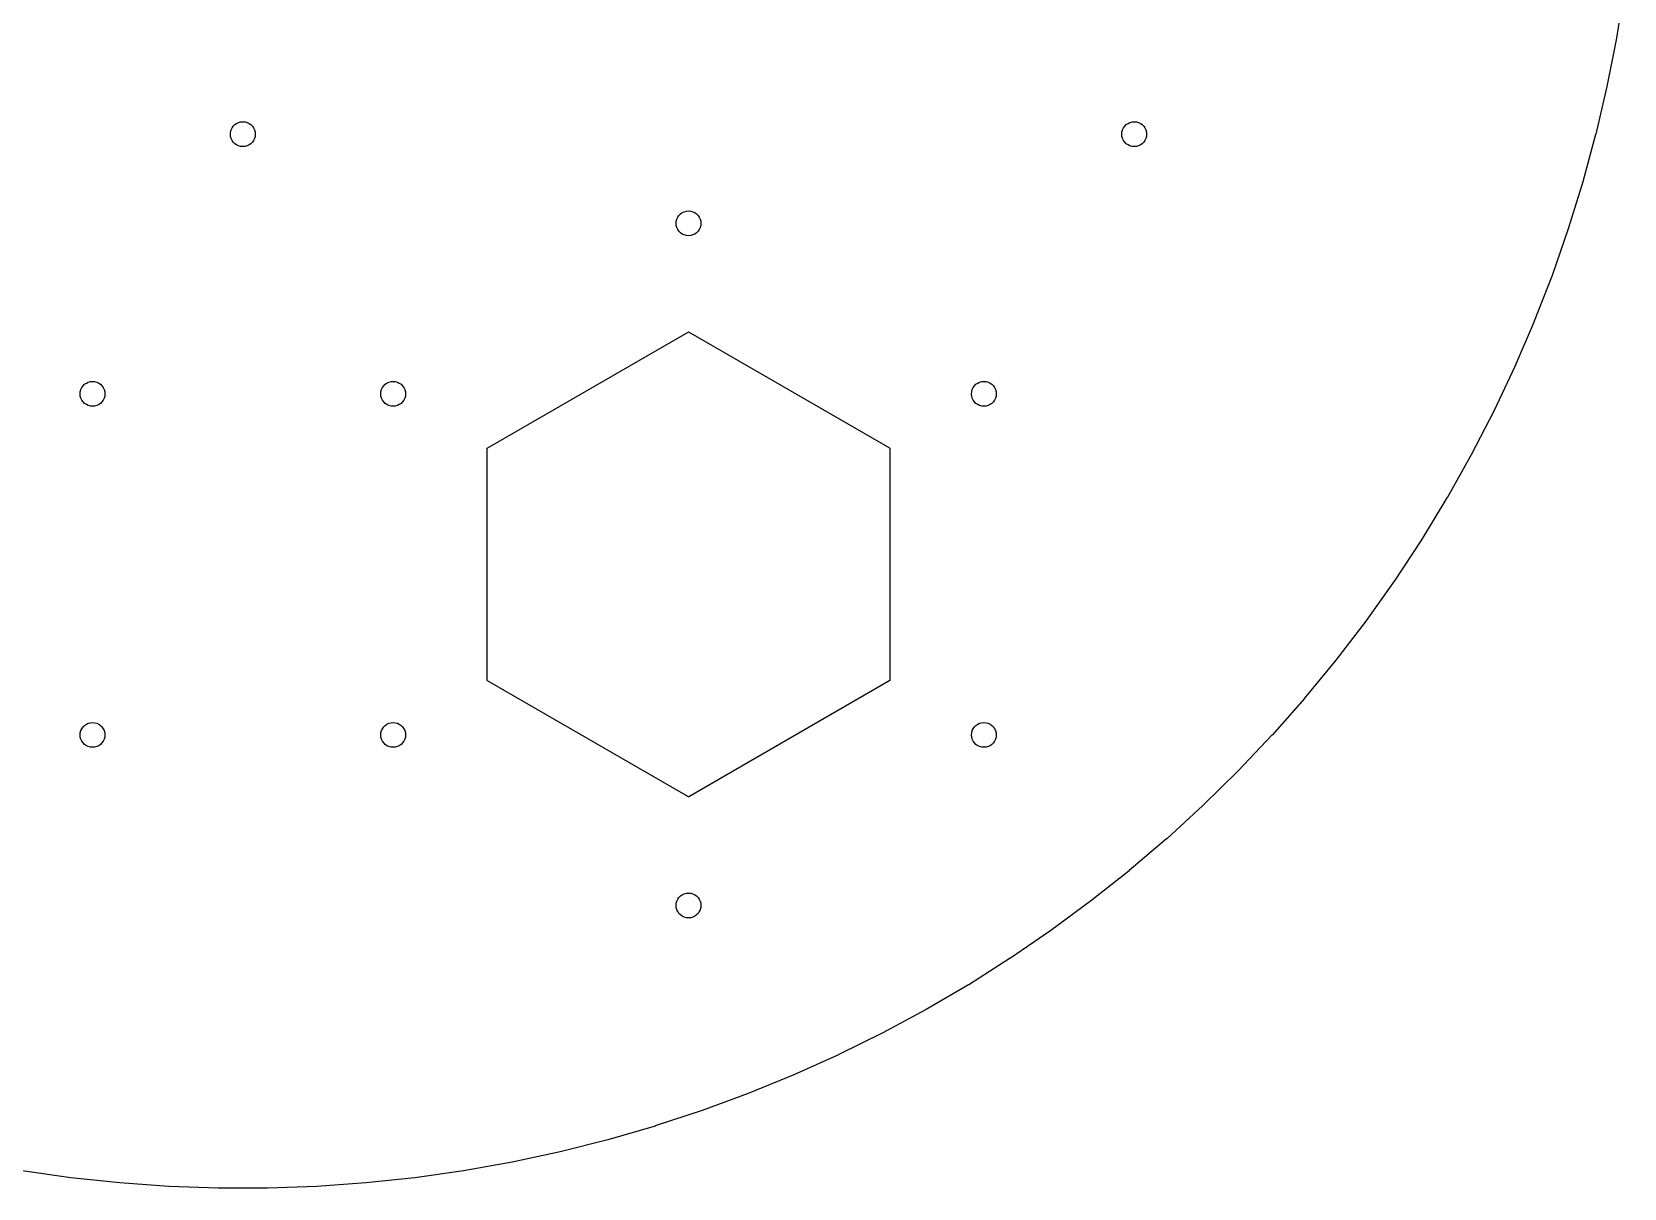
# Model space of a CAD drawing. Extents: x -380 to -20, y 20 to 380.
# Drawn here: x -227.2 to -21.8, y 20 to 169.2 of the extents above; entities that cross this region are included whole.
import ezdxf

# ---------------------------------------------------------------- set-up
doc = ezdxf.new("R2010")
doc.units = 0
doc.header["$MEASUREMENT"] = 0
doc.layers.add('スケッチ11', color=7, linetype='Continuous')

msp = doc.modelspace()

# ---------------------------------------------------------------- linework, layer by layer
at = {"layer": 'スケッチ11'}
for p, q in [((-21.79, 174.67, -4.99), (-22.79, 168.41, -4.99)), ((-22.8, 168.4, -4.99), (-24.02, 162.17, -4.99)), ((-22.79, 168.41, -4.99), (-22.8, 168.4, -4.99)), ((-24.02, 162.16, -4.99), (-25.46, 155.99, -4.99)), ((-24.02, 162.17, -4.99), (-24.02, 162.16, -4.99)), ((-201.6, 156, -4.99), (-201.58, 156.28, -4.99)), ((-201.58, 156.28, -4.99), (-201.5, 156.55, -4.99)), ((-201.5, 156.55, -4.99), (-201.39, 156.8, -4.99)), ((-201.39, 156.8, -4.99), (-201.23, 157.03, -4.99)), ((-201.23, 157.03, -4.99), (-201.03, 157.23, -4.99)), ((-201.03, 157.23, -4.99), (-200.8, 157.39, -4.99)), ((-200.8, 157.39, -4.99), (-200.55, 157.5, -4.99)), ((-200.55, 157.5, -4.99), (-200.28, 157.58, -4.99)), ((-200.28, 157.58, -4.99), (-200, 157.6, -4.99)), ((-200, 157.6, -4.99), (-199.72, 157.58, -4.99)), ((-199.72, 157.58, -4.99), (-199.45, 157.5, -4.99)), ((-199.45, 157.5, -4.99), (-199.2, 157.39, -4.99)), ((-199.2, 157.39, -4.99), (-198.97, 157.23, -4.99)), ((-198.97, 157.23, -4.99), (-198.77, 157.03, -4.99)), ((-198.77, 157.03, -4.99), (-198.61, 156.8, -4.99)), ((-198.61, 156.8, -4.99), (-198.5, 156.55, -4.99)), ((-198.5, 156.55, -4.99), (-198.42, 156.28, -4.99)), ((-198.42, 156.28, -4.99), (-198.4, 156, -4.99)), ((-86.6, 156, -4.99), (-86.58, 156.28, -4.99)), ((-86.58, 156.28, -4.99), (-86.5, 156.55, -4.99)), ((-86.5, 156.55, -4.99), (-86.39, 156.8, -4.99)), ((-86.39, 156.8, -4.99), (-86.23, 157.03, -4.99)), ((-86.23, 157.03, -4.99), (-86.03, 157.23, -4.99)), ((-86.03, 157.23, -4.99), (-85.8, 157.39, -4.99)), ((-85.8, 157.39, -4.99), (-85.55, 157.5, -4.99)), ((-85.55, 157.5, -4.99), (-85.28, 157.58, -4.99)), ((-85.28, 157.58, -4.99), (-85, 157.6, -4.99)), ((-85, 157.6, -4.99), (-84.72, 157.58, -4.99)), ((-84.72, 157.58, -4.99), (-84.45, 157.5, -4.99)), ((-84.45, 157.5, -4.99), (-84.2, 157.39, -4.99)), ((-84.2, 157.39, -4.99), (-83.97, 157.23, -4.99)), ((-83.97, 157.23, -4.99), (-83.77, 157.03, -4.99)), ((-83.77, 157.03, -4.99), (-83.61, 156.8, -4.99)), ((-83.61, 156.8, -4.99), (-83.5, 156.55, -4.99)), ((-83.5, 156.55, -4.99), (-83.42, 156.28, -4.99)), ((-83.42, 156.28, -4.99), (-83.4, 156, -4.99)), ((-201.58, 155.72, -4.99), (-201.6, 156, -4.99)), ((-201.5, 155.45, -4.99), (-201.58, 155.72, -4.99)), ((-201.39, 155.2, -4.99), (-201.5, 155.45, -4.99)), ((-201.23, 154.97, -4.99), (-201.39, 155.2, -4.99)), ((-201.03, 154.77, -4.99), (-201.23, 154.97, -4.99)), ((-200.8, 154.61, -4.99), (-201.03, 154.77, -4.99)), ((-200.55, 154.5, -4.99), (-200.8, 154.61, -4.99)), ((-200.28, 154.42, -4.99), (-200.55, 154.5, -4.99)), ((-200, 154.4, -4.99), (-200.28, 154.42, -4.99)), ((-199.72, 154.42, -4.99), (-200, 154.4, -4.99)), ((-199.45, 154.5, -4.99), (-199.72, 154.42, -4.99)), ((-199.2, 154.61, -4.99), (-199.45, 154.5, -4.99)), ((-198.97, 154.77, -4.99), (-199.2, 154.61, -4.99)), ((-198.77, 154.97, -4.99), (-198.97, 154.77, -4.99)), ((-198.61, 155.2, -4.99), (-198.77, 154.97, -4.99)), ((-198.5, 155.45, -4.99), (-198.61, 155.2, -4.99)), ((-198.42, 155.72, -4.99), (-198.5, 155.45, -4.99)), ((-198.4, 156, -4.99), (-198.42, 155.72, -4.99)), ((-86.58, 155.72, -4.99), (-86.6, 156, -4.99)), ((-86.5, 155.45, -4.99), (-86.58, 155.72, -4.99)), ((-86.39, 155.2, -4.99), (-86.5, 155.45, -4.99)), ((-86.23, 154.97, -4.99), (-86.39, 155.2, -4.99)), ((-86.03, 154.77, -4.99), (-86.23, 154.97, -4.99)), ((-85.8, 154.61, -4.99), (-86.03, 154.77, -4.99)), ((-85.55, 154.5, -4.99), (-85.8, 154.61, -4.99)), ((-85.28, 154.42, -4.99), (-85.55, 154.5, -4.99)), ((-85, 154.4, -4.99), (-85.28, 154.42, -4.99)), ((-84.72, 154.42, -4.99), (-85, 154.4, -4.99)), ((-84.45, 154.5, -4.99), (-84.72, 154.42, -4.99)), ((-84.2, 154.61, -4.99), (-84.45, 154.5, -4.99)), ((-83.97, 154.77, -4.99), (-84.2, 154.61, -4.99)), ((-83.77, 154.97, -4.99), (-83.97, 154.77, -4.99)), ((-83.61, 155.2, -4.99), (-83.77, 154.97, -4.99)), ((-83.5, 155.45, -4.99), (-83.61, 155.2, -4.99)), ((-83.42, 155.72, -4.99), (-83.5, 155.45, -4.99)), ((-83.4, 156, -4.99), (-83.42, 155.72, -4.99)), ((-25.47, 155.97, -4.99), (-27.13, 149.85, -4.99)), ((-25.46, 155.99, -4.99), (-25.47, 155.97, -4.99)), ((-27.13, 149.84, -4.99), (-29, 143.79, -4.99)), ((-27.13, 149.85, -4.99), (-27.13, 149.84, -4.99)), ((-143.53, 145.73, -4.99), (-143.3, 145.89, -4.99)), ((-143.3, 145.89, -4.99), (-143.05, 146, -4.99)), ((-143.05, 146, -4.99), (-142.78, 146.08, -4.99)), ((-142.78, 146.08, -4.99), (-142.5, 146.1, -4.99)), ((-142.5, 146.1, -4.99), (-142.22, 146.08, -4.99)), ((-142.22, 146.08, -4.99), (-141.95, 146, -4.99)), ((-141.95, 146, -4.99), (-141.7, 145.89, -4.99)), ((-141.7, 145.89, -4.99), (-141.47, 145.73, -4.99)), ((-144.1, 144.5, -4.99), (-144.08, 144.78, -4.99)), ((-144.08, 144.22, -4.99), (-144.1, 144.5, -4.99)), ((-144.08, 144.78, -4.99), (-144, 145.05, -4.99)), ((-144, 143.95, -4.99), (-144.08, 144.22, -4.99)), ((-144, 145.05, -4.99), (-143.89, 145.3, -4.99)), ((-143.89, 143.7, -4.99), (-144, 143.95, -4.99)), ((-143.89, 145.3, -4.99), (-143.73, 145.53, -4.99)), ((-143.73, 145.53, -4.99), (-143.53, 145.73, -4.99)), ((-141.47, 145.73, -4.99), (-141.27, 145.53, -4.99)), ((-141.27, 145.53, -4.99), (-141.11, 145.3, -4.99)), ((-141.11, 145.3, -4.99), (-141, 145.05, -4.99)), ((-141, 143.95, -4.99), (-141.11, 143.7, -4.99)), ((-141, 145.05, -4.99), (-140.92, 144.78, -4.99)), ((-140.92, 144.22, -4.99), (-141, 143.95, -4.99)), ((-140.92, 144.78, -4.99), (-140.9, 144.5, -4.99)), ((-140.9, 144.5, -4.99), (-140.92, 144.22, -4.99)), ((-143.73, 143.47, -4.99), (-143.89, 143.7, -4.99)), ((-143.53, 143.27, -4.99), (-143.73, 143.47, -4.99)), ((-143.3, 143.11, -4.99), (-143.53, 143.27, -4.99)), ((-143.05, 143, -4.99), (-143.3, 143.11, -4.99)), ((-142.78, 142.92, -4.99), (-143.05, 143, -4.99)), ((-142.5, 142.9, -4.99), (-142.78, 142.92, -4.99)), ((-142.22, 142.92, -4.99), (-142.5, 142.9, -4.99)), ((-141.95, 143, -4.99), (-142.22, 142.92, -4.99)), ((-141.7, 143.11, -4.99), (-141.95, 143, -4.99)), ((-141.47, 143.27, -4.99), (-141.7, 143.11, -4.99)), ((-141.27, 143.47, -4.99), (-141.47, 143.27, -4.99)), ((-141.11, 143.7, -4.99), (-141.27, 143.47, -4.99)), ((-29.01, 143.77, -4.99), (-31.09, 137.79, -4.99)), ((-29, 143.79, -4.99), (-29.01, 143.77, -4.99)), ((-31.1, 137.77, -4.99), (-33.39, 131.86, -4.99)), ((-31.09, 137.79, -4.99), (-31.1, 137.77, -4.99)), ((-33.4, 131.85, -4.99), (-35.9, 126.03, -4.99)), ((-33.39, 131.86, -4.99), (-33.4, 131.85, -4.99)), ((-168.48, 115.5, -4.99), (-142.55, 130.47, -4.99)), ((-142.55, 130.47, -4.99), (-142.5, 130.5, -4.99)), ((-142.5, 130.5, -4.99), (-116.57, 115.53, -4.99)), ((-35.91, 126.01, -4.99), (-38.62, 120.28, -4.99)), ((-35.9, 126.03, -4.99), (-35.91, 126.01, -4.99)), ((-220.9, 123.05, -4.99), (-220.78, 123.3, -4.99)), ((-220.78, 123.3, -4.99), (-220.62, 123.53, -4.99)), ((-220.62, 123.53, -4.99), (-220.42, 123.73, -4.99)), ((-220.42, 123.73, -4.99), (-220.19, 123.89, -4.99)), ((-220.19, 123.89, -4.99), (-219.94, 124, -4.99)), ((-219.94, 124, -4.99), (-219.67, 124.08, -4.99)), ((-219.67, 124.08, -4.99), (-219.39, 124.1, -4.99)), ((-219.39, 124.1, -4.99), (-219.12, 124.08, -4.99)), ((-219.12, 124.08, -4.99), (-218.85, 124, -4.99)), ((-218.85, 124, -4.99), (-218.59, 123.89, -4.99)), ((-218.59, 123.89, -4.99), (-218.37, 123.73, -4.99)), ((-218.37, 123.73, -4.99), (-218.17, 123.53, -4.99)), ((-218.17, 123.53, -4.99), (-218.01, 123.3, -4.99)), ((-218.01, 123.3, -4.99), (-217.89, 123.05, -4.99)), ((-182.11, 123.05, -4.99), (-181.99, 123.3, -4.99)), ((-181.99, 123.3, -4.99), (-181.83, 123.53, -4.99)), ((-181.83, 123.53, -4.99), (-181.63, 123.73, -4.99)), ((-181.63, 123.73, -4.99), (-181.41, 123.89, -4.99)), ((-181.41, 123.89, -4.99), (-181.15, 124, -4.99)), ((-181.15, 124, -4.99), (-180.88, 124.08, -4.99)), ((-180.88, 124.08, -4.99), (-180.61, 124.1, -4.99)), ((-180.61, 124.1, -4.99), (-180.33, 124.08, -4.99)), ((-180.33, 124.08, -4.99), (-180.06, 124, -4.99)), ((-180.06, 124, -4.99), (-179.81, 123.89, -4.99)), ((-179.81, 123.89, -4.99), (-179.58, 123.73, -4.99)), ((-179.58, 123.73, -4.99), (-179.38, 123.53, -4.99)), ((-179.38, 123.53, -4.99), (-179.22, 123.3, -4.99)), ((-179.22, 123.3, -4.99), (-179.1, 123.05, -4.99)), ((-105.9, 123.05, -4.99), (-105.78, 123.3, -4.99)), ((-105.78, 123.3, -4.99), (-105.62, 123.53, -4.99)), ((-105.62, 123.53, -4.99), (-105.42, 123.73, -4.99)), ((-105.42, 123.73, -4.99), (-105.19, 123.89, -4.99)), ((-105.19, 123.89, -4.99), (-104.94, 124, -4.99)), ((-104.94, 124, -4.99), (-104.67, 124.08, -4.99)), ((-104.67, 124.08, -4.99), (-104.39, 124.1, -4.99)), ((-104.39, 124.1, -4.99), (-104.12, 124.08, -4.99)), ((-104.12, 124.08, -4.99), (-103.85, 124, -4.99)), ((-103.85, 124, -4.99), (-103.59, 123.89, -4.99)), ((-103.59, 123.89, -4.99), (-103.37, 123.73, -4.99)), ((-103.37, 123.73, -4.99), (-103.17, 123.53, -4.99)), ((-103.17, 123.53, -4.99), (-103.01, 123.3, -4.99)), ((-103.01, 123.3, -4.99), (-102.89, 123.05, -4.99)), ((-220.99, 122.5, -4.99), (-220.97, 122.78, -4.99)), ((-220.97, 122.22, -4.99), (-220.99, 122.5, -4.99)), ((-220.97, 122.78, -4.99), (-220.9, 123.05, -4.99)), ((-220.9, 121.95, -4.99), (-220.97, 122.22, -4.99)), ((-220.78, 121.7, -4.99), (-220.9, 121.95, -4.99)), ((-220.62, 121.47, -4.99), (-220.78, 121.7, -4.99)), ((-220.42, 121.27, -4.99), (-220.62, 121.47, -4.99)), ((-220.19, 121.11, -4.99), (-220.42, 121.27, -4.99)), ((-218.37, 121.27, -4.99), (-218.59, 121.11, -4.99)), ((-218.17, 121.47, -4.99), (-218.37, 121.27, -4.99)), ((-218.01, 121.7, -4.99), (-218.17, 121.47, -4.99)), ((-217.89, 121.95, -4.99), (-218.01, 121.7, -4.99)), ((-217.89, 123.05, -4.99), (-217.82, 122.78, -4.99)), ((-217.82, 122.22, -4.99), (-217.89, 121.95, -4.99)), ((-217.82, 122.78, -4.99), (-217.79, 122.5, -4.99)), ((-217.79, 122.5, -4.99), (-217.82, 122.22, -4.99)), ((-182.21, 122.5, -4.99), (-182.18, 122.78, -4.99)), ((-182.18, 122.22, -4.99), (-182.21, 122.5, -4.99)), ((-182.18, 122.78, -4.99), (-182.11, 123.05, -4.99)), ((-182.11, 121.95, -4.99), (-182.18, 122.22, -4.99)), ((-181.99, 121.7, -4.99), (-182.11, 121.95, -4.99)), ((-181.83, 121.47, -4.99), (-181.99, 121.7, -4.99)), ((-181.63, 121.27, -4.99), (-181.83, 121.47, -4.99)), ((-181.41, 121.11, -4.99), (-181.63, 121.27, -4.99)), ((-179.58, 121.27, -4.99), (-179.81, 121.11, -4.99)), ((-179.38, 121.47, -4.99), (-179.58, 121.27, -4.99)), ((-179.22, 121.7, -4.99), (-179.38, 121.47, -4.99)), ((-179.1, 121.95, -4.99), (-179.22, 121.7, -4.99)), ((-179.1, 123.05, -4.99), (-179.03, 122.78, -4.99)), ((-179.03, 122.22, -4.99), (-179.1, 121.95, -4.99)), ((-179.03, 122.78, -4.99), (-179.01, 122.5, -4.99)), ((-179.01, 122.5, -4.99), (-179.03, 122.22, -4.99)), ((-105.99, 122.5, -4.99), (-105.97, 122.78, -4.99)), ((-105.97, 122.22, -4.99), (-105.99, 122.5, -4.99)), ((-105.97, 122.78, -4.99), (-105.9, 123.05, -4.99)), ((-105.9, 121.95, -4.99), (-105.97, 122.22, -4.99)), ((-105.78, 121.7, -4.99), (-105.9, 121.95, -4.99)), ((-105.62, 121.47, -4.99), (-105.78, 121.7, -4.99)), ((-105.42, 121.27, -4.99), (-105.62, 121.47, -4.99)), ((-105.19, 121.11, -4.99), (-105.42, 121.27, -4.99)), ((-103.37, 121.27, -4.99), (-103.59, 121.11, -4.99)), ((-103.17, 121.47, -4.99), (-103.37, 121.27, -4.99)), ((-103.01, 121.7, -4.99), (-103.17, 121.47, -4.99)), ((-102.89, 121.95, -4.99), (-103.01, 121.7, -4.99)), ((-102.89, 123.05, -4.99), (-102.82, 122.78, -4.99)), ((-102.82, 122.22, -4.99), (-102.89, 121.95, -4.99)), ((-102.82, 122.78, -4.99), (-102.79, 122.5, -4.99)), ((-102.79, 122.5, -4.99), (-102.82, 122.22, -4.99)), ((-219.94, 121, -4.99), (-220.19, 121.11, -4.99)), ((-219.67, 120.92, -4.99), (-219.94, 121, -4.99)), ((-219.39, 120.9, -4.99), (-219.67, 120.92, -4.99)), ((-219.12, 120.92, -4.99), (-219.39, 120.9, -4.99)), ((-218.85, 121, -4.99), (-219.12, 120.92, -4.99)), ((-218.59, 121.11, -4.99), (-218.85, 121, -4.99)), ((-181.15, 121, -4.99), (-181.41, 121.11, -4.99)), ((-180.88, 120.92, -4.99), (-181.15, 121, -4.99)), ((-180.61, 120.9, -4.99), (-180.88, 120.92, -4.99)), ((-180.33, 120.92, -4.99), (-180.61, 120.9, -4.99)), ((-180.06, 121, -4.99), (-180.33, 120.92, -4.99)), ((-179.81, 121.11, -4.99), (-180.06, 121, -4.99)), ((-104.94, 121, -4.99), (-105.19, 121.11, -4.99)), ((-104.67, 120.92, -4.99), (-104.94, 121, -4.99)), ((-104.39, 120.9, -4.99), (-104.67, 120.92, -4.99)), ((-104.12, 120.92, -4.99), (-104.39, 120.9, -4.99)), ((-103.85, 121, -4.99), (-104.12, 120.92, -4.99)), ((-103.59, 121.11, -4.99), (-103.85, 121, -4.99)), ((-38.62, 120.27, -4.99), (-41.53, 114.64, -4.99)), ((-38.62, 120.28, -4.99), (-38.62, 120.27, -4.99)), ((-168.48, 115.44, -4.99), (-168.48, 115.5, -4.99)), ((-168.48, 85.5, -4.99), (-168.48, 115.44, -4.99)), ((-116.57, 115.53, -4.99), (-116.52, 115.5, -4.99)), ((-116.52, 115.5, -4.99), (-116.52, 85.56, -4.99)), ((-41.54, 114.62, -4.99), (-44.64, 109.1, -4.99)), ((-41.53, 114.64, -4.99), (-41.54, 114.62, -4.99)), ((-44.65, 109.08, -4.99), (-47.95, 103.67, -4.99)), ((-44.64, 109.1, -4.99), (-44.65, 109.08, -4.99)), ((-47.95, 103.66, -4.99), (-51.44, 98.36, -4.99)), ((-47.95, 103.67, -4.99), (-47.95, 103.66, -4.99)), ((-51.45, 98.35, -4.99), (-55.12, 93.18, -4.99)), ((-51.44, 98.36, -4.99), (-51.45, 98.35, -4.99)), ((-55.13, 93.17, -4.99), (-58.98, 88.14, -4.99)), ((-55.12, 93.18, -4.99), (-55.13, 93.17, -4.99)), ((-58.99, 88.13, -4.99), (-63.02, 83.23, -4.99)), ((-58.98, 88.14, -4.99), (-58.99, 88.13, -4.99)), ((-168.43, 85.47, -4.99), (-168.48, 85.5, -4.99)), ((-142.5, 70.5, -4.99), (-168.43, 85.47, -4.99)), ((-116.52, 85.5, -4.99), (-142.45, 70.53, -4.99)), ((-116.52, 85.56, -4.99), (-116.52, 85.5, -4.99)), ((-63.02, 83.22, -4.99), (-67.22, 78.47, -4.99)), ((-63.02, 83.23, -4.99), (-63.02, 83.22, -4.99)), ((-220.99, 78.5, -4.99), (-220.97, 78.78, -4.99)), ((-220.97, 78.22, -4.99), (-220.99, 78.5, -4.99)), ((-220.97, 78.78, -4.99), (-220.9, 79.05, -4.99)), ((-220.9, 77.95, -4.99), (-220.97, 78.22, -4.99)), ((-220.9, 79.05, -4.99), (-220.78, 79.3, -4.99)), ((-220.78, 79.3, -4.99), (-220.62, 79.53, -4.99)), ((-220.62, 79.53, -4.99), (-220.42, 79.73, -4.99)), ((-220.42, 79.73, -4.99), (-220.19, 79.89, -4.99)), ((-220.19, 79.89, -4.99), (-219.94, 80, -4.99)), ((-219.94, 80, -4.99), (-219.67, 80.08, -4.99)), ((-219.67, 80.08, -4.99), (-219.39, 80.1, -4.99)), ((-219.39, 80.1, -4.99), (-219.12, 80.08, -4.99)), ((-219.12, 80.08, -4.99), (-218.85, 80, -4.99)), ((-218.85, 80, -4.99), (-218.59, 79.89, -4.99)), ((-218.59, 79.89, -4.99), (-218.37, 79.73, -4.99)), ((-218.37, 79.73, -4.99), (-218.17, 79.53, -4.99)), ((-218.17, 79.53, -4.99), (-218.01, 79.3, -4.99)), ((-218.01, 79.3, -4.99), (-217.89, 79.05, -4.99)), ((-217.89, 79.05, -4.99), (-217.82, 78.78, -4.99)), ((-217.82, 78.22, -4.99), (-217.89, 77.95, -4.99)), ((-217.82, 78.78, -4.99), (-217.79, 78.5, -4.99)), ((-217.79, 78.5, -4.99), (-217.82, 78.22, -4.99)), ((-182.21, 78.5, -4.99), (-182.18, 78.78, -4.99)), ((-182.18, 78.22, -4.99), (-182.21, 78.5, -4.99)), ((-182.18, 78.78, -4.99), (-182.11, 79.05, -4.99)), ((-182.11, 77.95, -4.99), (-182.18, 78.22, -4.99)), ((-182.11, 79.05, -4.99), (-181.99, 79.3, -4.99)), ((-181.99, 79.3, -4.99), (-181.83, 79.53, -4.99)), ((-181.83, 79.53, -4.99), (-181.63, 79.73, -4.99)), ((-181.63, 79.73, -4.99), (-181.41, 79.89, -4.99)), ((-181.41, 79.89, -4.99), (-181.15, 80, -4.99)), ((-181.15, 80, -4.99), (-180.88, 80.08, -4.99)), ((-180.88, 80.08, -4.99), (-180.61, 80.1, -4.99)), ((-180.61, 80.1, -4.99), (-180.33, 80.08, -4.99)), ((-180.33, 80.08, -4.99), (-180.06, 80, -4.99)), ((-180.06, 80, -4.99), (-179.81, 79.89, -4.99)), ((-179.81, 79.89, -4.99), (-179.58, 79.73, -4.99)), ((-179.58, 79.73, -4.99), (-179.38, 79.53, -4.99)), ((-179.38, 79.53, -4.99), (-179.22, 79.3, -4.99)), ((-179.22, 79.3, -4.99), (-179.1, 79.05, -4.99)), ((-179.1, 79.05, -4.99), (-179.03, 78.78, -4.99)), ((-179.03, 78.22, -4.99), (-179.1, 77.95, -4.99)), ((-179.03, 78.78, -4.99), (-179.01, 78.5, -4.99)), ((-179.01, 78.5, -4.99), (-179.03, 78.22, -4.99)), ((-105.99, 78.5, -4.99), (-105.97, 78.78, -4.99)), ((-105.97, 78.22, -4.99), (-105.99, 78.5, -4.99)), ((-105.97, 78.78, -4.99), (-105.9, 79.05, -4.99)), ((-105.9, 77.95, -4.99), (-105.97, 78.22, -4.99)), ((-105.9, 79.05, -4.99), (-105.78, 79.3, -4.99)), ((-105.78, 79.3, -4.99), (-105.62, 79.53, -4.99)), ((-105.62, 79.53, -4.99), (-105.42, 79.73, -4.99)), ((-105.42, 79.73, -4.99), (-105.19, 79.89, -4.99)), ((-105.19, 79.89, -4.99), (-104.94, 80, -4.99)), ((-104.94, 80, -4.99), (-104.67, 80.08, -4.99)), ((-104.67, 80.08, -4.99), (-104.39, 80.1, -4.99)), ((-104.39, 80.1, -4.99), (-104.12, 80.08, -4.99)), ((-104.12, 80.08, -4.99), (-103.85, 80, -4.99)), ((-103.85, 80, -4.99), (-103.59, 79.89, -4.99)), ((-103.59, 79.89, -4.99), (-103.37, 79.73, -4.99)), ((-103.37, 79.73, -4.99), (-103.17, 79.53, -4.99)), ((-103.17, 79.53, -4.99), (-103.01, 79.3, -4.99)), ((-103.01, 79.3, -4.99), (-102.89, 79.05, -4.99)), ((-102.89, 79.05, -4.99), (-102.82, 78.78, -4.99)), ((-102.82, 78.22, -4.99), (-102.89, 77.95, -4.99)), ((-102.82, 78.78, -4.99), (-102.79, 78.5, -4.99)), ((-102.79, 78.5, -4.99), (-102.82, 78.22, -4.99)), ((-67.23, 78.46, -4.99), (-71.59, 73.86, -4.99)), ((-67.22, 78.47, -4.99), (-67.23, 78.46, -4.99)), ((-220.78, 77.7, -4.99), (-220.9, 77.95, -4.99)), ((-220.62, 77.47, -4.99), (-220.78, 77.7, -4.99)), ((-220.42, 77.27, -4.99), (-220.62, 77.47, -4.99)), ((-220.19, 77.11, -4.99), (-220.42, 77.27, -4.99)), ((-219.94, 77, -4.99), (-220.19, 77.11, -4.99)), ((-219.67, 76.92, -4.99), (-219.94, 77, -4.99)), ((-219.39, 76.9, -4.99), (-219.67, 76.92, -4.99)), ((-219.12, 76.92, -4.99), (-219.39, 76.9, -4.99)), ((-218.85, 77, -4.99), (-219.12, 76.92, -4.99)), ((-218.59, 77.11, -4.99), (-218.85, 77, -4.99)), ((-218.37, 77.27, -4.99), (-218.59, 77.11, -4.99)), ((-218.17, 77.47, -4.99), (-218.37, 77.27, -4.99)), ((-218.01, 77.7, -4.99), (-218.17, 77.47, -4.99)), ((-217.89, 77.95, -4.99), (-218.01, 77.7, -4.99)), ((-181.99, 77.7, -4.99), (-182.11, 77.95, -4.99)), ((-181.83, 77.47, -4.99), (-181.99, 77.7, -4.99)), ((-181.63, 77.27, -4.99), (-181.83, 77.47, -4.99)), ((-181.41, 77.11, -4.99), (-181.63, 77.27, -4.99)), ((-181.15, 77, -4.99), (-181.41, 77.11, -4.99)), ((-180.88, 76.92, -4.99), (-181.15, 77, -4.99)), ((-180.61, 76.9, -4.99), (-180.88, 76.92, -4.99)), ((-180.33, 76.92, -4.99), (-180.61, 76.9, -4.99)), ((-180.06, 77, -4.99), (-180.33, 76.92, -4.99)), ((-179.81, 77.11, -4.99), (-180.06, 77, -4.99)), ((-179.58, 77.27, -4.99), (-179.81, 77.11, -4.99)), ((-179.38, 77.47, -4.99), (-179.58, 77.27, -4.99)), ((-179.22, 77.7, -4.99), (-179.38, 77.47, -4.99)), ((-179.1, 77.95, -4.99), (-179.22, 77.7, -4.99)), ((-105.78, 77.7, -4.99), (-105.9, 77.95, -4.99)), ((-105.62, 77.47, -4.99), (-105.78, 77.7, -4.99)), ((-105.42, 77.27, -4.99), (-105.62, 77.47, -4.99)), ((-105.19, 77.11, -4.99), (-105.42, 77.27, -4.99)), ((-104.94, 77, -4.99), (-105.19, 77.11, -4.99)), ((-104.67, 76.92, -4.99), (-104.94, 77, -4.99)), ((-104.39, 76.9, -4.99), (-104.67, 76.92, -4.99)), ((-104.12, 76.92, -4.99), (-104.39, 76.9, -4.99)), ((-103.85, 77, -4.99), (-104.12, 76.92, -4.99)), ((-103.59, 77.11, -4.99), (-103.85, 77, -4.99)), ((-103.37, 77.27, -4.99), (-103.59, 77.11, -4.99)), ((-103.17, 77.47, -4.99), (-103.37, 77.27, -4.99)), ((-103.01, 77.7, -4.99), (-103.17, 77.47, -4.99)), ((-102.89, 77.95, -4.99), (-103.01, 77.7, -4.99)), ((-71.6, 73.85, -4.99), (-76.13, 69.41, -4.99)), ((-71.59, 73.86, -4.99), (-71.6, 73.85, -4.99)), ((-142.45, 70.53, -4.99), (-142.5, 70.5, -4.99)), ((-76.13, 69.4, -4.99), (-80.81, 65.11, -4.99)), ((-76.13, 69.41, -4.99), (-76.13, 69.4, -4.99)), ((-80.82, 65.11, -4.99), (-85.65, 60.99, -4.99)), ((-80.81, 65.11, -4.99), (-80.82, 65.11, -4.99)), ((-85.66, 60.98, -4.99), (-90.62, 57.04, -4.99)), ((-85.65, 60.99, -4.99), (-85.66, 60.98, -4.99)), ((-143.89, 57.3, -4.99), (-143.73, 57.53, -4.99)), ((-143.73, 57.53, -4.99), (-143.53, 57.73, -4.99)), ((-143.53, 57.73, -4.99), (-143.3, 57.89, -4.99)), ((-143.3, 57.89, -4.99), (-143.05, 58, -4.99)), ((-143.05, 58, -4.99), (-142.78, 58.08, -4.99)), ((-142.78, 58.08, -4.99), (-142.5, 58.1, -4.99)), ((-142.5, 58.1, -4.99), (-142.22, 58.08, -4.99)), ((-142.22, 58.08, -4.99), (-141.95, 58, -4.99)), ((-141.95, 58, -4.99), (-141.7, 57.89, -4.99)), ((-141.7, 57.89, -4.99), (-141.47, 57.73, -4.99)), ((-141.47, 57.73, -4.99), (-141.27, 57.53, -4.99)), ((-141.27, 57.53, -4.99), (-141.11, 57.3, -4.99)), ((-144.1, 56.5, -4.99), (-144.08, 56.78, -4.99)), ((-144.08, 56.22, -4.99), (-144.1, 56.5, -4.99)), ((-144.08, 56.78, -4.99), (-144, 57.05, -4.99)), ((-144, 55.95, -4.99), (-144.08, 56.22, -4.99)), ((-144, 57.05, -4.99), (-143.89, 57.3, -4.99)), ((-143.89, 55.7, -4.99), (-144, 55.95, -4.99)), ((-143.73, 55.47, -4.99), (-143.89, 55.7, -4.99)), ((-143.53, 55.27, -4.99), (-143.73, 55.47, -4.99)), ((-141.27, 55.47, -4.99), (-141.47, 55.27, -4.99)), ((-141.11, 55.7, -4.99), (-141.27, 55.47, -4.99)), ((-141.11, 57.3, -4.99), (-141, 57.05, -4.99)), ((-141, 55.95, -4.99), (-141.11, 55.7, -4.99)), ((-141, 57.05, -4.99), (-140.92, 56.78, -4.99)), ((-140.92, 56.22, -4.99), (-141, 55.95, -4.99)), ((-140.92, 56.78, -4.99), (-140.9, 56.5, -4.99)), ((-140.9, 56.5, -4.99), (-140.92, 56.22, -4.99)), ((-90.63, 57.04, -4.99), (-95.74, 53.27, -4.99)), ((-90.62, 57.04, -4.99), (-90.63, 57.04, -4.99)), ((-143.3, 55.11, -4.99), (-143.53, 55.27, -4.99)), ((-143.05, 55, -4.99), (-143.3, 55.11, -4.99)), ((-142.78, 54.92, -4.99), (-143.05, 55, -4.99)), ((-142.5, 54.9, -4.99), (-142.78, 54.92, -4.99)), ((-142.22, 54.92, -4.99), (-142.5, 54.9, -4.99)), ((-141.95, 55, -4.99), (-142.22, 54.92, -4.99)), ((-141.7, 55.11, -4.99), (-141.95, 55, -4.99)), ((-141.47, 55.27, -4.99), (-141.7, 55.11, -4.99)), ((-95.75, 53.26, -4.99), (-100.98, 49.68, -4.99)), ((-95.74, 53.27, -4.99), (-95.75, 53.26, -4.99)), ((-100.99, 49.68, -4.99), (-106.35, 46.28, -4.99)), ((-100.98, 49.68, -4.99), (-100.99, 49.68, -4.99)), ((-106.36, 46.28, -4.99), (-111.83, 43.07, -4.99)), ((-106.35, 46.28, -4.99), (-106.36, 46.28, -4.99)), ((-111.84, 43.07, -4.99), (-117.42, 40.06, -4.99)), ((-111.83, 43.07, -4.99), (-111.84, 43.07, -4.99)), ((-117.43, 40.05, -4.99), (-123.12, 37.25, -4.99)), ((-117.42, 40.06, -4.99), (-117.43, 40.05, -4.99)), ((-123.13, 37.24, -4.99), (-128.91, 34.63, -4.99)), ((-123.12, 37.25, -4.99), (-123.13, 37.24, -4.99)), ((-128.92, 34.63, -4.99), (-134.79, 32.23, -4.99)), ((-128.91, 34.63, -4.99), (-128.92, 34.63, -4.99)), ((-134.8, 32.22, -4.99), (-140.75, 30.03, -4.99)), ((-134.79, 32.23, -4.99), (-134.8, 32.22, -4.99)), ((-140.76, 30.03, -4.99), (-146.79, 28.05, -4.99)), ((-140.75, 30.03, -4.99), (-140.76, 30.03, -4.99)), ((-146.8, 28.04, -4.99), (-152.89, 26.27, -4.99)), ((-146.79, 28.05, -4.99), (-146.8, 28.04, -4.99)), ((-159.06, 24.72, -4.99), (-165.26, 23.38, -4.99)), ((-159.05, 24.72, -4.99), (-159.06, 24.72, -4.99)), ((-152.9, 26.27, -4.99), (-159.05, 24.72, -4.99)), ((-152.89, 26.27, -4.99), (-152.9, 26.27, -4.99)), ((-165.27, 23.38, -4.99), (-171.52, 22.27, -4.99)), ((-165.26, 23.38, -4.99), (-165.27, 23.38, -4.99)), ((-222.18, 21.37, -4.99), (-228.46, 22.26, -4.99)), ((-222.17, 21.37, -4.99), (-222.18, 21.37, -4.99)), ((-215.86, 20.7, -4.99), (-222.17, 21.37, -4.99)), ((-215.85, 20.7, -4.99), (-215.86, 20.7, -4.99)), ((-209.53, 20.25, -4.99), (-215.85, 20.7, -4.99)), ((-184.14, 20.7, -4.99), (-190.46, 20.25, -4.99)), ((-184.12, 20.7, -4.99), (-184.14, 20.7, -4.99)), ((-177.82, 21.37, -4.99), (-184.12, 20.7, -4.99)), ((-177.81, 21.37, -4.99), (-177.82, 21.37, -4.99)), ((-171.53, 22.27, -4.99), (-177.81, 21.37, -4.99)), ((-171.52, 22.27, -4.99), (-171.53, 22.27, -4.99)), ((-209.51, 20.25, -4.99), (-209.53, 20.25, -4.99)), ((-203.18, 20.03, -4.99), (-209.51, 20.25, -4.99)), ((-203.16, 20.03, -4.99), (-203.18, 20.03, -4.99)), ((-196.82, 20.03, -4.99), (-203.16, 20.03, -4.99)), ((-196.81, 20.03, -4.99), (-196.82, 20.03, -4.99)), ((-190.47, 20.25, -4.99), (-196.81, 20.03, -4.99)), ((-190.46, 20.25, -4.99), (-190.47, 20.25, -4.99))]:
    msp.add_line(p, q, dxfattribs=at)

doc.saveas('drawing.dxf')
